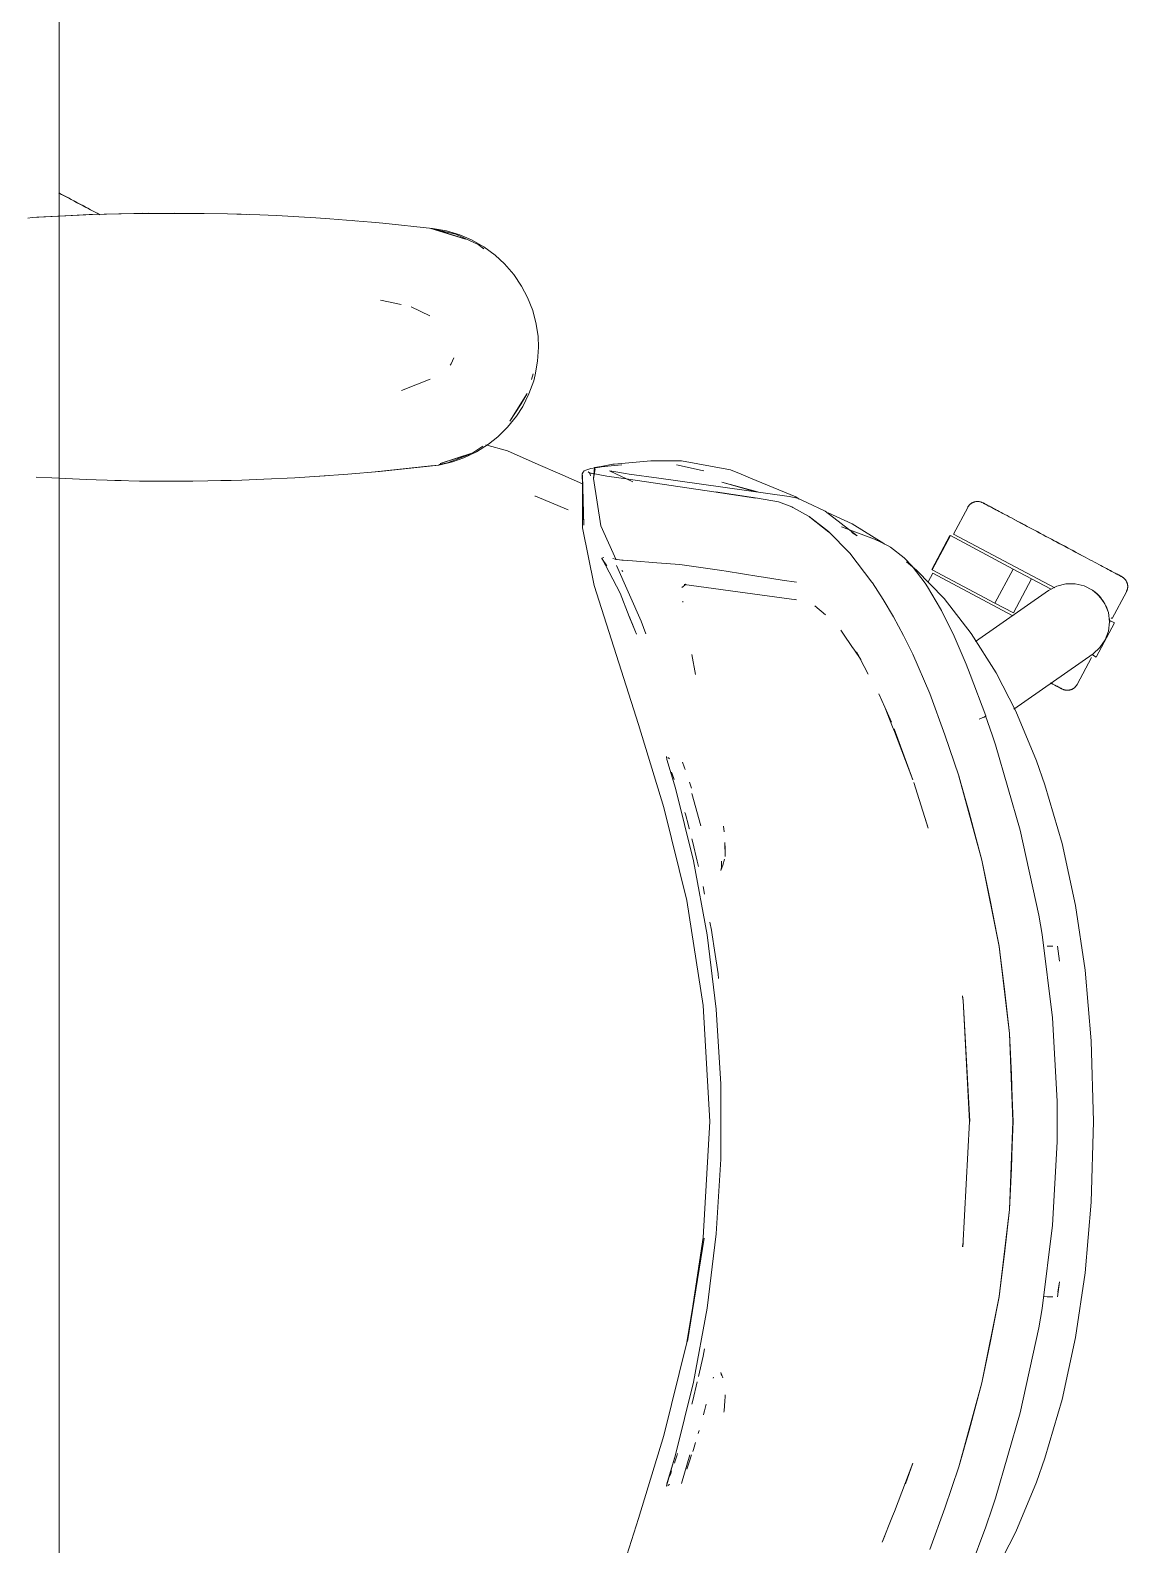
# Model space of a CAD drawing. Header units: millimetres. Extents: x 155920 to 295199, y -4084 to 97293.
# Drawn here: x 196223 to 196620, y 30588 to 31136 of the extents above; entities that cross this region are included whole.
import ezdxf

# ---------------------------------------------------------------- set-up
doc = ezdxf.new("R2010")
doc.units = ezdxf.units.MM
doc.header["$MEASUREMENT"] = 0
doc.layers.add('G-IMPT', color=8, linetype='CONTINUOUS', lineweight=9)
doc.layers.add('I-FURN', color=8, linetype='CONTINUOUS', lineweight=9)

msp = doc.modelspace()

# ---------------------------------------------------------------- linework, layer by layer
at = {"layer": 'G-IMPT'}
for p, q in [((196223.64, 31068.44), (196221.99, 31068.19)), ((196245.42, 31069.53), (196223.64, 31068.44)), ((196223.64, 31068.44), (196225.24, 31068.56)), ((196245.42, 31069.53), (196225.24, 31068.56)), ((196244.21, 31069.49), (196233.39, 31068.94)), ((196265.61, 31070), (196244.21, 31069.49)), ((196255.77, 31069.83), (196244.21, 31069.49)), ((196244.21, 31069.49), (196245.42, 31069.53)), ((196265.61, 31070), (196245.42, 31069.53)), ((196255.77, 31069.83), (196275, 31070.04)), ((196265.61, 31070), (196255.77, 31069.83)), ((196285.79, 31069.95), (196255.77, 31069.83)), ((196263.57, 31069.98), (196261.66, 31069.9)), ((196265.61, 31069.96), (196263.57, 31069.98)), ((196285.79, 31069.95), (196265.61, 31070)), ((196285.79, 31069.95), (196275, 31070.04)), ((196285.79, 31069.95), (196294.21, 31069.78)), ((196305.97, 31069.4), (196294.21, 31069.78)), ((196299.15, 31069.65), (196297.65, 31069.66)), ((196301.08, 31069.54), (196299.15, 31069.65)), ((196305.97, 31069.4), (196311.99, 31069.14)), ((196326.13, 31068.33), (196311.99, 31069.14)), ((196331.22, 31068.01), (196326.13, 31068.33)), ((196331.22, 31068.01), (196346.28, 31066.76)), ((196339.4, 31067.36), (196341.08, 31067.19)), ((196346.28, 31066.76), (196350.41, 31066.41)), ((196350.41, 31066.41), (196368.33, 31064.51)), ((196367.82, 31064.51), (196380.28, 31060.68)), ((196367.82, 31064.51), (196371.13, 31063.59)), ((196368.33, 31064.51), (196373.38, 31063.61)), ((196376.79, 31062.46), (196368.38, 31064.38)), ((196380.28, 31060.68), (196371.13, 31063.59)), ((196378.24, 31062.15), (196373.38, 31063.61)), ((196376.79, 31062.46), (196384.85, 31058.73)), ((196382.48, 31060.34), (196378.24, 31062.15)), ((196382.48, 31060.34), (196386.92, 31057.82)), ((196386.96, 31057.13), (196384.85, 31058.73)), ((196391, 31054.83), (196386.92, 31057.82)), ((196391, 31054.83), (196394.44, 31051.66)), ((196397.76, 31047.83), (196394.44, 31051.66)), ((196400.59, 31043.66), (196397.76, 31047.83)), ((196349.62, 31038.54), (196357.05, 31036.97)), ((196400.59, 31043.66), (196402.78, 31039.5)), ((196402.78, 31039.5), (196404.62, 31034.78)), ((196367.45, 31032.93), (196360.67, 31036.2)), ((196405.88, 31029.92), (196404.62, 31034.78)), ((196405.88, 31029.92), (196406.53, 31025.4)), ((196406.7, 31021.56), (196406.53, 31025.4)), ((196376.08, 31017.73), (196375.07, 31015.51)), ((196406.7, 31021.56), (196406.4, 31016.52)), ((196375.07, 31015.51), (196374.77, 31015.06)), ((196404.16, 31009.88), (196404.78, 31011.91)), ((196405.52, 31011.57), (196404.96, 31009.44)), ((196406.4, 31016.52), (196405.52, 31011.57)), ((196357.12, 31005.84), (196367.54, 31009.98)), ((196403.25, 31004.67), (196404.96, 31009.44)), ((196402.6, 31004.76), (196396.28, 30994.81)), ((196400.44, 31001.09), (196396.28, 30994.81)), ((196401.01, 31000.16), (196398.74, 30996.61)), ((196402.6, 31004.76), (196400.44, 31001.09)), ((196403.25, 31004.67), (196401.01, 31000.16)), ((196395.55, 30992.63), (196398.74, 30996.61)), ((196395.55, 30992.63), (196391.94, 30989.09)), ((196384.31, 30983.73), (196379.73, 30981.54)), ((196382.99, 30983.34), (196386.57, 30985.76)), ((196384.31, 30983.73), (196388.64, 30986.46)), ((196395.47, 30984.02), (196387.65, 30986.27)), ((196391.94, 30989.09), (196388.64, 30986.46)), ((196395.47, 30984.02), (196406.6, 30979.16)), ((196370.64, 30978.94), (196347.68, 30976.48)), ((196347.68, 30976.48), (196367.82, 30978.61)), ((196370.64, 30978.94), (196349.2, 30976.59)), ((196370.64, 30978.94), (196367.82, 30978.61)), ((196370.64, 30978.94), (196375.6, 30980.09)), ((196370.71, 30979.15), (196373.77, 30979.73)), ((196382.99, 30983.34), (196371.13, 30979.52)), ((196380.28, 30982.44), (196371.13, 30979.52)), ((196373.77, 30979.73), (196381.95, 30982.93)), ((196379.73, 30981.54), (196375.6, 30980.09)), ((196382.99, 30983.34), (196380.28, 30982.44)), ((196406.6, 30979.16), (196414.43, 30975.74)), ((196429.32, 30978.46), (196427, 30978.02)), ((196428.91, 30978.2), (196429.52, 30978.28)), ((196429.32, 30978.46), (196433.57, 30979.27)), ((196434.16, 30978.79), (196429.52, 30978.28)), ((196434.04, 30979.31), (196433.57, 30979.27)), ((196443.37, 30980.12), (196434.04, 30979.31)), ((196434.21, 30978.79), (196436.8, 30979.01)), ((196443.37, 30980.12), (196447.32, 30980.46)), ((196447.32, 30980.46), (196451.49, 30980.46)), ((196458.46, 30980.43), (196451.49, 30980.46)), ((196456.6, 30979.02), (196465.9, 30976.98)), ((196458.46, 30980.43), (196476.16, 30977.19)), ((196230.68, 30974.27), (196225.02, 30974.56)), ((196230.68, 30974.27), (196243.24, 30973.66)), ((196246.79, 30973.53), (196243.24, 30973.66)), ((196262.46, 30973.16), (196246.79, 30973.53)), ((196250.83, 30973.45), (196253.51, 30973.33)), ((196255.73, 30973.33), (196253.51, 30973.33)), ((196262.46, 30973.16), (196266.97, 30973.1)), ((196266.97, 30973.1), (196281.68, 30973.11)), ((196287.15, 30973.18), (196281.68, 30973.11)), ((196287.15, 30973.18), (196299.46, 30973.48)), ((196293.93, 30973.32), (196291.85, 30973.32)), ((196295.59, 30973.4), (196293.93, 30973.32)), ((196307.34, 30973.77), (196299.46, 30973.48)), ((196307.34, 30973.77), (196318.64, 30974.31)), ((196327.52, 30974.87), (196318.64, 30974.31)), ((196327.52, 30974.87), (196337.8, 30975.6)), ((196329.56, 30975.01), (196327.65, 30974.92)), ((196329.56, 30975.01), (196330.98, 30975.14)), ((196349.2, 30976.59), (196337.8, 30975.6)), ((196414.43, 30975.74), (196422.6, 30972.17)), ((196422.46, 30975.73), (196422.86, 30976.3)), ((196422.46, 30975.73), (196422.65, 30974.86)), ((196423.07, 30957.17), (196422.49, 30975.61)), ((196422.49, 30975.61), (196422.59, 30975.15)), ((196423.07, 30957.17), (196422.59, 30975.15)), ((196422.64, 30956.28), (196422.59, 30975.15)), ((196422.59, 30975.15), (196422.63, 30974.97)), ((196422.65, 30974.86), (196422.63, 30974.97)), ((196423.23, 30976.79), (196422.86, 30976.3)), ((196423.23, 30976.79), (196423.77, 30977.12)), ((196425.63, 30977.67), (196423.77, 30977.12)), ((196425.12, 30976.07), (196424.62, 30976.47)), ((196425.72, 30975.91), (196424.62, 30976.47)), ((196425.72, 30975.91), (196425.1, 30976.08)), ((196425.1, 30976.08), (196431.37, 30974.97)), ((196425.44, 30975.53), (196425.12, 30976.07)), ((196425.44, 30975.53), (196425.52, 30975.03)), ((196428.91, 30978.2), (196425.63, 30977.67)), ((196427.24, 30977.61), (196426.55, 30974.02)), ((196429.27, 30956.98), (196426.55, 30974.02)), ((196426.61, 30974.06), (196427, 30978.02)), ((196427.24, 30977.61), (196426.61, 30974.06)), ((196439.22, 30973.86), (196431.37, 30974.97)), ((196440.77, 30972.87), (196432.33, 30976.88)), ((196432.33, 30976.88), (196433.2, 30976.73)), ((196433.2, 30976.73), (196438.22, 30975.9)), ((196438.22, 30975.9), (196439.52, 30975.69)), ((196470.09, 30969.3), (196439.22, 30973.86)), ((196450.18, 30974.25), (196439.52, 30975.69)), ((196450.18, 30974.25), (196497.4, 30967.57)), ((196465.9, 30976.98), (196466.48, 30976.82)), ((196476.16, 30977.19), (196480.02, 30975.6)), ((196483.38, 30974.21), (196480.02, 30975.6)), ((196499.83, 30967.41), (196483.38, 30974.21)), ((196405.37, 30967.74), (196405.64, 30967.63)), ((196417.49, 30962.71), (196405.64, 30967.63)), ((196470.09, 30969.3), (196485.28, 30966.98)), ((196470.7, 30969.21), (196485.86, 30966.91)), ((196470.7, 30969.21), (196485.28, 30966.98)), ((196472.98, 30972.7), (196484.87, 30969.34)), ((196472.98, 30972.7), (196485.92, 30969.19)), ((196497.4, 30967.57), (196500.39, 30966.93)), ((196501, 30966.64), (196499.83, 30967.41)), ((196493.53, 30965.61), (196485.86, 30966.91)), ((196498.32, 30963.86), (196493.53, 30965.61)), ((196498.32, 30963.86), (196498.74, 30963.64)), ((196504.58, 30960.35), (196498.74, 30963.64)), ((196503.75, 30965.36), (196500.39, 30966.93)), ((196510.33, 30962.29), (196503.75, 30965.36)), ((196521.98, 30953.38), (196510.33, 30962.29)), ((196429.27, 30956.98), (196434.85, 30944.69)), ((196511.54, 30954.94), (196504.58, 30960.35)), ((196504.8, 30960.03), (196511.75, 30954.63)), ((196504.8, 30960.03), (196508.18, 30957.44)), ((196511.75, 30954.63), (196508.18, 30957.44)), ((196520.09, 30957.67), (196511.46, 30961.65)), ((196516.32, 30956.61), (196528.23, 30952.1)), ((196531.54, 30950.55), (196520.09, 30957.67)), ((196426.83, 30935.32), (196422.64, 30956.28)), ((196511.54, 30954.94), (196519.28, 30947.04)), ((196521.98, 30953.38), (196520.03, 30954.49)), ((196530.46, 30951.03), (196528.23, 30952.1)), ((196532.9, 30949.85), (196530.46, 30951.03)), ((196430.34, 30945.45), (196429.65, 30945.3)), ((196519.28, 30947.04), (196527.3, 30936.6)), ((196531.54, 30950.55), (196531.89, 30950.31)), ((196532.9, 30949.85), (196534.03, 30949.24)), ((196534.03, 30949.24), (196538.9, 30945.38)), ((196541.79, 30942.35), (196538.9, 30945.38)), ((196429.63, 30945.17), (196429.59, 30945)), ((196429.65, 30945.3), (196429.63, 30945.17)), ((196429.63, 30945.17), (196431.47, 30942.47)), ((196429.63, 30945.17), (196430.98, 30942.72)), ((196436.26, 30932.61), (196430.98, 30942.72)), ((196433.61, 30945.14), (196434.38, 30944.86)), ((196434.44, 30944.84), (196434.38, 30944.86)), ((196436.9, 30944.55), (196434.44, 30944.84)), ((196443.81, 30922.5), (196434.88, 30942.66)), ((196437.26, 30940.49), (196436.82, 30940.76)), ((196436.9, 30944.55), (196437.27, 30944.51)), ((196440.68, 30944.26), (196437.27, 30944.51)), ((196440.68, 30944.26), (196449.53, 30943.62)), ((196457.77, 30943.01), (196449.53, 30943.62)), ((196457.85, 30943), (196457.77, 30943.01)), ((196457.85, 30943), (196473.07, 30940.79)), ((196473.07, 30940.79), (196474.62, 30940.54)), ((196474.62, 30940.54), (196486.39, 30938.67)), ((196539.79, 30943.93), (196543.46, 30940.93)), ((196541.79, 30942.35), (196546.51, 30936.22)), ((196543.46, 30940.93), (196553.42, 30930.64)), ((196442.82, 30885.08), (196426.83, 30935.32)), ((196458.51, 30934.62), (196460.07, 30935.86)), ((196459.36, 30935.73), (196459.63, 30935.78)), ((196486.7, 30931.99), (196459.36, 30935.73)), ((196459.86, 30935.82), (196459.63, 30935.78)), ((196488.05, 30938.41), (196486.39, 30938.67)), ((196494.89, 30937.35), (196488.05, 30938.41)), ((196494.89, 30937.35), (196499.96, 30936.6)), ((196527.3, 30936.6), (196527.47, 30936.34)), ((196531.35, 30930.25), (196527.47, 30936.34)), ((196546.51, 30936.22), (196547.37, 30934.93)), ((196552.1, 30926.94), (196547.37, 30934.93)), ((196436.26, 30932.61), (196439.51, 30924.14)), ((196458.86, 30929.67), (196458.91, 30929.32)), ((196486.7, 30931.99), (196500.05, 30930.22)), ((196500.05, 30930.22), (196499.58, 30930.36)), ((196531.35, 30930.25), (196535.12, 30924.02)), ((196563.23, 30918.04), (196553.42, 30930.64)), ((196441.53, 30919.24), (196439.5, 30924.34)), ((196439.5, 30924.34), (196441.3, 30919.81)), ((196439.51, 30924.14), (196441.53, 30919.24)), ((196510.55, 30924.72), (196506.64, 30928.05)), ((196538.69, 30917.23), (196535.12, 30924.02)), ((196556.41, 30918.33), (196552.1, 30926.94)), ((196556.63, 30917.88), (196552.1, 30926.94)), ((196552.1, 30926.94), (196552.41, 30926.34)), ((196556.63, 30917.88), (196552.41, 30926.34)), ((196441.53, 30919.24), (196442.09, 30917.82)), ((196445.55, 30917.92), (196443.81, 30922.5)), ((196516.82, 30918.08), (196516.07, 30919.19)), ((196520.32, 30912.95), (196516.82, 30918.08)), ((196556.41, 30918.33), (196556.63, 30917.88)), ((196563.23, 30918.04), (196572.2, 30903.74)), ((196520.71, 30912.37), (196520.32, 30912.95)), ((196538.69, 30917.23), (196542.08, 30910.5)), ((196556.63, 30917.88), (196561.4, 30906.93)), ((196463.54, 30903.19), (196462.13, 30910.45)), ((196523.27, 30908.62), (196520.71, 30912.37)), ((196523.27, 30908.62), (196521.77, 30911.39)), ((196525.95, 30903.29), (196521.77, 30911.39)), ((196548.25, 30896.27), (196542.08, 30910.5)), ((196561.4, 30906.93), (196562.88, 30903.24)), ((196562.88, 30903.24), (196568.45, 30888.28)), ((196572.2, 30903.74), (196579.29, 30889.97)), ((196529.83, 30896.24), (196532.02, 30891.39)), ((196548.25, 30896.27), (196553.71, 30881.39)), ((196532.02, 30891.39), (196534.33, 30885.95)), ((196532.02, 30891.39), (196534.74, 30884.31)), ((196567.19, 30887.5), (196566.13, 30887.07)), ((196566.13, 30887.07), (196566.72, 30887.3)), ((196567.19, 30887.5), (196566.72, 30887.3)), ((196567.19, 30887.5), (196568.01, 30887.88)), ((196567.19, 30887.5), (196567.83, 30887.78)), ((196567.83, 30887.78), (196568.01, 30887.88)), ((196568.42, 30888.15), (196568.01, 30887.88)), ((196568.01, 30887.88), (196568.41, 30888.1)), ((196568.42, 30888.15), (196568.41, 30888.1)), ((196568.45, 30888.28), (196568.42, 30888.15)), ((196568.42, 30888.15), (196568.42, 30888.28)), ((196568.42, 30888.28), (196570.82, 30881.35)), ((196586.81, 30871.99), (196579.29, 30889.97)), ((196442.82, 30885.08), (196452, 30855.11)), ((196535.41, 30882.59), (196534.74, 30884.31)), ((196542.12, 30865.14), (196535.3, 30883.54)), ((196542.12, 30865.14), (196535.41, 30882.59)), ((196558.72, 30866.48), (196553.71, 30881.39)), ((196572.02, 30877.74), (196570.82, 30881.35)), ((196580.96, 30846.92), (196572.02, 30877.74)), ((196453.05, 30873.51), (196452.96, 30873.28)), ((196452.96, 30873.28), (196453.02, 30873.05)), ((196453.02, 30873.05), (196453.09, 30872.76)), ((196453.09, 30872.76), (196453.16, 30872.49)), ((196456.23, 30862.06), (196453.16, 30872.49)), ((196454.05, 30872.74), (196453.44, 30873.13)), ((196454.05, 30872.74), (196453.84, 30872.89)), ((196459.36, 30869.81), (196458.75, 30871.47)), ((196459.36, 30869.81), (196459.73, 30868.8)), ((196589.88, 30863.26), (196586.81, 30871.99)), ((196455.07, 30867.26), (196454.83, 30867.92)), ((196455.07, 30867.26), (196455.82, 30865.16)), ((196462.07, 30862.05), (196461.35, 30864.26)), ((196547.65, 30847.66), (196542.4, 30864.15)), ((196562.45, 30853.23), (196558.68, 30866.39)), ((196567.1, 30835.98), (196558.68, 30866.39)), ((196567.1, 30835.98), (196558.72, 30866.48)), ((196589.88, 30863.26), (196596.06, 30842.02)), ((196462.78, 30835.74), (196456.23, 30862.06)), ((196462.2, 30860.1), (196465.45, 30848.49)), ((196460.32, 30821.42), (196452, 30855.11)), ((196459.81, 30852.63), (196459.61, 30853.32)), ((196460.93, 30848.63), (196459.81, 30852.63)), ((196562.45, 30853.23), (196567.1, 30835.98)), ((196460.93, 30848.63), (196461.25, 30847.49)), ((196461.25, 30847.49), (196461.29, 30847.32)), ((196473.81, 30846.24), (196473.59, 30848.33)), ((196547.65, 30847.66), (196546.58, 30851.1)), ((196580.96, 30846.92), (196587.63, 30816.13)), ((196462.55, 30842.48), (196462.21, 30843.77)), ((196462.55, 30842.48), (196464.1, 30835.72)), ((196474.21, 30837.39), (196474.12, 30842.45)), ((196474.12, 30842.45), (196474.2, 30840.17)), ((196596.06, 30842.02), (196600.87, 30819.65)), ((196473.35, 30834.28), (196473.96, 30836.44)), ((196474.21, 30837.39), (196474.2, 30840.17)), ((196567.1, 30835.98), (196573.28, 30804.85)), ((196567.1, 30835.98), (196570.18, 30820.96)), ((196567.1, 30835.98), (196573.27, 30804.93)), ((196462.78, 30835.74), (196467.71, 30809.07)), ((196464.55, 30833.75), (196464.1, 30835.72)), ((196472.67, 30832.33), (196473.35, 30834.28)), ((196472.88, 30833.38), (196472.67, 30832.33)), ((196472.88, 30833.38), (196472.91, 30835.69)), ((196472.93, 30835.55), (196472.91, 30835.69)), ((196466.75, 30823.7), (196466.22, 30826.52)), ((196460.32, 30821.42), (196466.31, 30783.51)), ((196573.28, 30804.85), (196570.18, 30820.96)), ((196600.87, 30819.65), (196604.36, 30796.23)), ((196588.81, 30809.21), (196587.63, 30816.13)), ((196467.71, 30809.07), (196471.01, 30782.15)), ((196468.68, 30813.6), (196469.23, 30810.7)), ((196469.48, 30809.07), (196469.23, 30810.7)), ((196470.33, 30803.44), (196469.48, 30809.07)), ((196592.63, 30779.04), (196588.81, 30809.21)), ((196470.33, 30803.44), (196471.63, 30794.92)), ((196577.1, 30773.34), (196573.27, 30804.93)), ((196577.06, 30773.3), (196573.28, 30804.85)), ((196573.28, 30804.85), (196575.22, 30789.38)), ((196590.61, 30804.89), (196592.7, 30804.97)), ((196592.7, 30804.97), (196592.59, 30804.97)), ((196594.46, 30804.94), (196595.11, 30799.52)), ((196471.63, 30794.92), (196471.81, 30793.26)), ((196604.36, 30796.23), (196606.62, 30770.66)), ((196560.06, 30786.8), (196560.1, 30786.55)), ((196560.34, 30785.25), (196560.07, 30787.03)), ((196560.34, 30785.25), (196560.1, 30786.55)), ((196577.06, 30773.3), (196575.22, 30789.38)), ((196466.31, 30783.51), (196468.67, 30741.52)), ((196472.66, 30755.08), (196471.01, 30782.15)), ((196562.66, 30741.52), (196560.34, 30785.25)), ((196562.61, 30741.52), (196560.34, 30785.25)), ((196594.24, 30748.83), (196592.63, 30779.04)), ((196577.74, 30758.4), (196577.06, 30773.3)), ((196577.06, 30773.3), (196578.2, 30741.52)), ((196577.1, 30773.34), (196578.43, 30741.52)), ((196606.62, 30770.66), (196607.47, 30741.52)), ((196472.66, 30755.08), (196472.66, 30727.96)), ((196577.74, 30758.4), (196578.2, 30741.52)), ((196594.24, 30748.83), (196594.34, 30741.52)), ((196466.31, 30699.53), (196468.67, 30741.52)), ((196562.61, 30741.52), (196560.11, 30696.18)), ((196577.06, 30709.74), (196578.2, 30741.52)), ((196578.43, 30741.52), (196577.1, 30709.7)), ((196577.74, 30724.64), (196578.2, 30741.52)), ((196594.24, 30734.21), (196594.34, 30741.52)), ((196607.47, 30741.52), (196606.62, 30712.38)), ((196594.24, 30734.21), (196592.63, 30704.01)), ((196472.66, 30727.96), (196471.01, 30700.89)), ((196577.06, 30709.74), (196577.74, 30724.64)), ((196606.62, 30712.38), (196604.36, 30686.81)), ((196577.1, 30709.7), (196573.27, 30678.11)), ((196577.06, 30709.74), (196573.28, 30678.19)), ((196575.22, 30693.67), (196577.06, 30709.74)), ((196460.32, 30661.62), (196466.57, 30699.36)), ((196466.31, 30699.53), (196460.58, 30662)), ((196466.57, 30699.36), (196460.58, 30662)), ((196467.71, 30673.97), (196471.01, 30700.89)), ((196592.63, 30704.01), (196588.81, 30673.84)), ((196560.06, 30696.24), (196560.1, 30696.49)), ((196560.34, 30697.79), (196560.1, 30696.49)), ((196560.11, 30696.18), (196560.34, 30697.79)), ((196575.22, 30693.67), (196573.28, 30678.19)), ((196594.46, 30678.11), (196595.11, 30683.52)), ((196594.54, 30679.75), (196595.11, 30683.52)), ((196604.36, 30686.81), (196600.87, 30663.39)), ((196573.28, 30678.19), (196567.06, 30646.95)), ((196567.06, 30646.95), (196573.27, 30678.11)), ((196573.28, 30678.19), (196570.18, 30662.09)), ((196589.36, 30678.19), (196590.61, 30678.15)), ((196592.7, 30678.08), (196590.61, 30678.15)), ((196592.7, 30678.08), (196592.59, 30678.08)), ((196462.78, 30647.3), (196467.71, 30673.97)), ((196588.81, 30673.84), (196587.63, 30666.92)), ((196587.63, 30666.92), (196580.96, 30636.13)), ((196452, 30627.94), (196460.32, 30661.62)), ((196567.1, 30647.06), (196570.18, 30662.09)), ((196596.06, 30641.03), (196600.87, 30663.39)), ((196466.26, 30656.71), (196464.55, 30649.29)), ((196466.73, 30659.35), (196466.26, 30656.71)), ((196472.67, 30650.71), (196473.35, 30648.76)), ((196472.67, 30650.71), (196472.88, 30649.66)), ((196462.78, 30647.3), (196456.23, 30620.98)), ((196464.1, 30647.32), (196462.55, 30640.57)), ((196470, 30649.11), (196469.86, 30648.7)), ((196567.1, 30647.06), (196558.68, 30616.65)), ((196567.1, 30647.06), (196558.72, 30616.57)), ((196562.45, 30629.82), (196567.1, 30647.06)), ((196462.55, 30640.57), (196462.21, 30639.28)), ((196466.4, 30635.49), (196467.4, 30639.35)), ((196474.1, 30640.55), (196473.82, 30636.84)), ((196474.1, 30640.55), (196474.2, 30641.92)), ((196474.2, 30642.62), (196474.2, 30641.92)), ((196589.88, 30619.78), (196596.06, 30641.03)), ((196466.4, 30635.49), (196466.79, 30637.01)), ((196473.82, 30636.84), (196473.79, 30636.36)), ((196572.02, 30605.3), (196580.96, 30636.13)), ((196452, 30627.94), (196442.82, 30597.96)), ((196464.49, 30628.7), (196464.82, 30629.81)), ((196562.45, 30629.82), (196558.68, 30616.65)), ((196462.47, 30622.13), (196462.71, 30622.91)), ((196462.71, 30622.91), (196463.5, 30625.4)), ((196456.23, 30620.98), (196452.96, 30609.76)), ((196456.23, 30620.98), (196453.12, 30610.16)), ((196456.23, 30620.98), (196453.17, 30610.45)), ((196455.84, 30617.96), (196456.13, 30618.76)), ((196456.86, 30620.99), (196456.13, 30618.76)), ((196456.86, 30620.99), (196457.01, 30621.44)), ((196461.43, 30620.99), (196458.39, 30610.56)), ((196460.3, 30615.81), (196461.06, 30617.97)), ((196461.32, 30618.69), (196461.06, 30617.97)), ((196461.32, 30618.69), (196462.09, 30620.99)), ((196542.12, 30617.9), (196535.41, 30600.46)), ((196542.12, 30617.9), (196539.4, 30610.47)), ((196586.81, 30611.05), (196589.88, 30619.78)), ((196454.51, 30614.24), (196454.11, 30613.17)), ((196454.85, 30615.21), (196454.51, 30614.24)), ((196553.71, 30601.65), (196558.72, 30616.57)), ((196452.96, 30609.76), (196453.1, 30609.52)), ((196453.17, 30610.45), (196453.12, 30610.16)), ((196454.05, 30610.3), (196453.44, 30609.92)), ((196454.05, 30610.3), (196453.84, 30610.15)), ((196586.81, 30611.05), (196579.29, 30593.08)), ((196535.41, 30600.46), (196534.74, 30598.73)), ((196553.71, 30601.65), (196548.25, 30586.77)), ((196568.48, 30594.87), (196570.82, 30601.69)), ((196572.02, 30605.3), (196570.82, 30601.69)), ((196442.82, 30597.96), (196426.83, 30547.72)), ((196534.74, 30598.73), (196531.02, 30589.4)), ((196568.48, 30594.87), (196562.88, 30579.8)), ((196531.02, 30589.4), (196532.02, 30591.65)), ((196579.29, 30593.08), (196572.2, 30579.3))]:
    msp.add_line(p, q, dxfattribs=at)
at = {"layer": 'I-FURN'}
for p, q in [((196233.39, 30207.34), (196233.39, 32207.34)), ((196233.29, 31077.33), (196234.23, 31076.83)), ((196234.74, 31076.56), (196233.79, 31077.06)), ((196234.23, 31076.83), (196235.19, 31076.32)), ((196235.71, 31076.04), (196234.74, 31076.56)), ((196235.19, 31076.32), (196236.16, 31075.81)), ((196236.68, 31075.52), (196235.71, 31076.04)), ((196236.16, 31075.81), (196237.13, 31075.28)), ((196237.67, 31075), (196236.68, 31075.52)), ((196237.13, 31075.28), (196238.12, 31074.76)), ((196238.66, 31074.48), (196237.67, 31075)), ((196238.12, 31074.76), (196239.12, 31074.23)), ((196239.65, 31073.94), (196238.66, 31074.48)), ((196239.12, 31074.23), (196240.11, 31073.7)), ((196240.66, 31073.41), (196239.65, 31073.94)), ((196240.11, 31073.7), (196241.12, 31073.17)), ((196241.66, 31072.88), (196240.66, 31073.41)), ((196241.12, 31073.17), (196242.12, 31072.63)), ((196242.67, 31072.34), (196241.66, 31072.88)), ((196242.12, 31072.63), (196243.13, 31072.1)), ((196243.67, 31071.81), (196242.67, 31072.34)), ((196243.13, 31072.1), (196244.13, 31071.56)), ((196244.67, 31071.28), (196243.67, 31071.81)), ((196244.13, 31071.56), (196245.13, 31071.03)), ((196245.67, 31070.75), (196244.67, 31071.28)), ((196245.13, 31071.03), (196246.13, 31070.5)), ((196246.67, 31070.22), (196245.67, 31070.75)), ((196246.13, 31070.5), (196247.12, 31069.97)), ((196247.65, 31069.69), (196246.67, 31070.22)), ((196247.12, 31069.97), (196248.11, 31069.45)), ((196561.94, 30963.63), (196556.79, 30953.94)), ((196561.94, 30963.63), (196562.01, 30963.77)), ((196562.01, 30963.77), (196562.1, 30963.91)), ((196562.1, 30963.91), (196562.19, 30964.04)), ((196562.19, 30964.04), (196562.28, 30964.17)), ((196562.28, 30964.17), (196562.38, 30964.3)), ((196562.38, 30964.3), (196562.49, 30964.42)), ((196562.49, 30964.42), (196562.6, 30964.54)), ((196562.6, 30964.54), (196562.71, 30964.65)), ((196562.71, 30964.65), (196562.83, 30964.76)), ((196562.83, 30964.76), (196562.95, 30964.86)), ((196562.95, 30964.86), (196563.08, 30964.96)), ((196563.08, 30964.96), (196563.21, 30965.06)), ((196563.21, 30965.06), (196563.35, 30965.15)), ((196563.35, 30965.15), (196563.48, 30965.23)), ((196563.48, 30965.23), (196563.63, 30965.31)), ((196563.63, 30965.31), (196563.77, 30965.38)), ((196563.77, 30965.38), (196563.92, 30965.44)), ((196563.92, 30965.44), (196564.07, 30965.5)), ((196564.07, 30965.5), (196564.22, 30965.56)), ((196564.22, 30965.56), (196564.37, 30965.61)), ((196564.37, 30965.61), (196564.53, 30965.65)), ((196564.53, 30965.65), (196564.69, 30965.68)), ((196564.69, 30965.68), (196564.84, 30965.71)), ((196564.84, 30965.71), (196565, 30965.74)), ((196565, 30965.74), (196565.16, 30965.75)), ((196565.16, 30965.75), (196565.33, 30965.76)), ((196565.33, 30965.76), (196565.49, 30965.77)), ((196565.49, 30965.77), (196565.65, 30965.76)), ((196565.65, 30965.76), (196565.81, 30965.75)), ((196565.81, 30965.75), (196565.97, 30965.74)), ((196565.97, 30965.74), (196566.13, 30965.72)), ((196566.13, 30965.72), (196566.29, 30965.69)), ((196566.29, 30965.69), (196566.44, 30965.65)), ((196566.44, 30965.65), (196566.6, 30965.61)), ((196566.6, 30965.61), (196566.75, 30965.56)), ((196566.75, 30965.56), (196566.91, 30965.51)), ((196566.91, 30965.51), (196567.06, 30965.45)), ((196567.06, 30965.45), (196567.2, 30965.39)), ((196567.2, 30965.39), (196567.35, 30965.31)), ((196567.35, 30965.31), (196567.39, 30965.29)), ((196567.39, 30965.29), (196567.41, 30965.28)), ((196567.43, 30965.27), (196567.39, 30965.29)), ((196567.39, 30965.29), (196567.39, 30965.29)), ((196567.41, 30965.28), (196567.47, 30965.25)), ((196567.52, 30965.23), (196567.43, 30965.27)), ((196567.47, 30965.25), (196567.57, 30965.2)), ((196567.64, 30965.16), (196567.52, 30965.23)), ((196567.57, 30965.2), (196567.71, 30965.12)), ((196567.8, 30965.07), (196567.64, 30965.16)), ((196567.71, 30965.12), (196567.89, 30965.03)), ((196568, 30964.97), (196567.8, 30965.07)), ((196567.89, 30965.03), (196568.11, 30964.91)), ((196568.24, 30964.84), (196568, 30964.97)), ((196568.11, 30964.91), (196568.37, 30964.77)), ((196568.52, 30964.69), (196568.24, 30964.84)), ((196568.37, 30964.77), (196568.66, 30964.62)), ((196568.84, 30964.52), (196568.52, 30964.69)), ((196568.66, 30964.62), (196569, 30964.44)), ((196569.19, 30964.33), (196568.84, 30964.52)), ((196569, 30964.44), (196569.37, 30964.24)), ((196569.59, 30964.12), (196569.19, 30964.33)), ((196569.37, 30964.24), (196569.78, 30964.02)), ((196570.02, 30963.9), (196569.59, 30964.12)), ((196569.78, 30964.02), (196570.23, 30963.78)), ((196570.48, 30963.65), (196570.02, 30963.9)), ((196570.23, 30963.78), (196570.71, 30963.53)), ((196570.98, 30963.38), (196570.48, 30963.65)), ((196570.71, 30963.53), (196571.23, 30963.25)), ((196571.52, 30963.1), (196570.98, 30963.38)), ((196571.23, 30963.25), (196571.78, 30962.96)), ((196572.09, 30962.79), (196571.52, 30963.1)), ((196571.78, 30962.96), (196572.36, 30962.65)), ((196572.69, 30962.47), (196572.09, 30962.79)), ((196573.32, 30962.14), (196572.69, 30962.47)), ((196573.99, 30961.78), (196573.32, 30962.14)), ((196574.68, 30961.42), (196573.99, 30961.78)), ((196575.4, 30961.03), (196574.68, 30961.42)), ((196576.15, 30960.63), (196575.4, 30961.03)), ((196576.93, 30960.22), (196576.15, 30960.63)), ((196577.73, 30959.79), (196576.93, 30960.22)), ((196578.56, 30959.36), (196577.73, 30959.79)), ((196578.11, 30959.59), (196578.94, 30959.15)), ((196579.4, 30958.91), (196578.56, 30959.36)), ((196578.94, 30959.15), (196579.8, 30958.69)), ((196580.27, 30958.44), (196579.4, 30958.91)), ((196579.8, 30958.69), (196580.68, 30958.23)), ((196581.16, 30957.97), (196580.27, 30958.44)), ((196580.68, 30958.23), (196581.57, 30957.75)), ((196582.06, 30957.49), (196581.16, 30957.97)), ((196581.57, 30957.75), (196582.49, 30957.27)), ((196582.99, 30957), (196582.06, 30957.49)), ((196582.49, 30957.27), (196583.42, 30956.77)), ((196583.92, 30956.5), (196582.99, 30957)), ((196583.42, 30956.77), (196584.36, 30956.27)), ((196584.87, 30956), (196583.92, 30956.5)), ((196555.49, 30953.5), (196548.92, 30941.14)), ((196549.09, 30941.05), (196555.66, 30953.41)), ((196555.66, 30953.41), (196578.37, 30941.33)), ((196593.39, 30934.48), (196556.79, 30953.94)), ((196584.36, 30956.27), (196585.32, 30955.76)), ((196585.84, 30955.48), (196584.87, 30956)), ((196585.32, 30955.76), (196586.29, 30955.25)), ((196586.81, 30954.97), (196585.84, 30955.48)), ((196586.29, 30955.25), (196587.26, 30954.73)), ((196587.8, 30954.44), (196586.81, 30954.97)), ((196587.26, 30954.73), (196588.25, 30954.2)), ((196588.79, 30953.92), (196587.8, 30954.44)), ((196588.25, 30954.2), (196589.25, 30953.67)), ((196589.78, 30953.39), (196588.79, 30953.92)), ((196589.25, 30953.67), (196590.24, 30953.14)), ((196590.79, 30952.85), (196589.78, 30953.39)), ((196590.24, 30953.14), (196591.25, 30952.61)), ((196591.79, 30952.32), (196590.79, 30952.85)), ((196591.25, 30952.61), (196592.25, 30952.07)), ((196592.8, 30951.78), (196591.79, 30952.32)), ((196592.25, 30952.07), (196593.26, 30951.54)), ((196593.8, 30951.25), (196592.8, 30951.78)), ((196593.26, 30951.54), (196594.26, 30951)), ((196594.8, 30950.72), (196593.8, 30951.25)), ((196594.26, 30951), (196595.26, 30950.47)), ((196595.8, 30950.19), (196594.8, 30950.72)), ((196595.26, 30950.47), (196596.26, 30949.94)), ((196596.8, 30949.66), (196595.8, 30950.19)), ((196596.26, 30949.94), (196597.25, 30949.42)), ((196597.78, 30949.13), (196596.8, 30949.66)), ((196597.25, 30949.42), (196598.24, 30948.89)), ((196598.76, 30948.61), (196597.78, 30949.13)), ((196598.24, 30948.89), (196599.21, 30948.37)), ((196599.73, 30948.1), (196598.76, 30948.61)), ((196599.21, 30948.37), (196600.17, 30947.86)), ((196600.69, 30947.59), (196599.73, 30948.1)), ((196600.17, 30947.86), (196601.12, 30947.36)), ((196601.63, 30947.09), (196600.69, 30947.59)), ((196601.12, 30947.36), (196602.06, 30946.86)), ((196602.56, 30946.59), (196601.63, 30947.09)), ((196602.06, 30946.86), (196602.98, 30946.37)), ((196603.48, 30946.11), (196602.56, 30946.59)), ((196602.98, 30946.37), (196603.89, 30945.89)), ((196604.37, 30945.63), (196603.48, 30946.11)), ((196605.25, 30945.16), (196604.37, 30945.63)), ((196571.8, 30928.97), (196549.09, 30941.05)), ((196571.8, 30928.97), (196578.37, 30941.33)), ((196578.37, 30941.33), (196585.01, 30937.8)), ((196606.11, 30944.71), (196605.25, 30945.16)), ((196606.94, 30944.26), (196606.11, 30944.71)), ((196607.75, 30943.83), (196606.94, 30944.26)), ((196608.54, 30943.41), (196607.75, 30943.83)), ((196609.3, 30943.01), (196608.54, 30943.41)), ((196610.04, 30942.62), (196609.3, 30943.01)), ((196610.74, 30942.24), (196610.04, 30942.62)), ((196611.42, 30941.88), (196610.74, 30942.24)), ((196612.07, 30941.54), (196611.42, 30941.88)), ((196612.69, 30941.21), (196612.07, 30941.54)), ((196613.27, 30940.9), (196612.69, 30941.21)), ((196612.96, 30941.06), (196613.53, 30940.76)), ((196613.82, 30940.6), (196613.27, 30940.9)), ((196613.53, 30940.76), (196614.06, 30940.48)), ((196614.34, 30940.33), (196613.82, 30940.6)), ((196614.06, 30940.48), (196614.56, 30940.21)), ((196614.82, 30940.07), (196614.34, 30940.33)), ((196614.56, 30940.21), (196615.03, 30939.96)), ((196615.27, 30939.84), (196614.82, 30940.07)), ((196615.03, 30939.96), (196615.46, 30939.73)), ((196549.27, 30939.82), (196547.6, 30936.66)), ((196577.97, 30924.56), (196549.27, 30939.82)), ((196578.44, 30925.44), (196585.01, 30937.8)), ((196585.01, 30937.8), (196592.07, 30934.05)), ((196591.21, 30933.59), (196594.18, 30935.17)), ((196594.18, 30935.17), (196597.45, 30936)), ((196597.45, 30936), (196600.83, 30936.03)), ((196600.83, 30936.03), (196604.11, 30935.24)), ((196604.11, 30935.24), (196607.1, 30933.69)), ((196615.68, 30939.62), (196615.27, 30939.84)), ((196615.46, 30939.73), (196615.85, 30939.52)), ((196616.05, 30939.42), (196615.68, 30939.62)), ((196615.85, 30939.52), (196616.21, 30939.34)), ((196616.39, 30939.24), (196616.05, 30939.42)), ((196616.21, 30939.34), (196616.53, 30939.17)), ((196616.68, 30939.08), (196616.39, 30939.24)), ((196616.53, 30939.17), (196616.81, 30939.02)), ((196616.94, 30938.95), (196616.68, 30939.08)), ((196616.81, 30939.02), (196617.05, 30938.89)), ((196617.16, 30938.83), (196616.94, 30938.95)), ((196617.05, 30938.89), (196617.25, 30938.78)), ((196617.34, 30938.73), (196617.16, 30938.83)), ((196617.25, 30938.78), (196617.41, 30938.7)), ((196617.48, 30938.66), (196617.34, 30938.73)), ((196617.41, 30938.7), (196617.53, 30938.63)), ((196617.58, 30938.61), (196617.48, 30938.66)), ((196617.53, 30938.63), (196617.61, 30938.59)), ((196617.64, 30938.57), (196617.58, 30938.61)), ((196617.61, 30938.59), (196617.66, 30938.57)), ((196617.66, 30938.56), (196617.64, 30938.57)), ((196617.66, 30938.57), (196617.66, 30938.56)), ((196617.66, 30938.56), (196617.8, 30938.48)), ((196617.8, 30938.48), (196617.94, 30938.4)), ((196617.94, 30938.4), (196618.07, 30938.31)), ((196618.07, 30938.31), (196618.2, 30938.22)), ((196618.2, 30938.22), (196618.33, 30938.12)), ((196618.33, 30938.12), (196618.45, 30938.01)), ((196618.45, 30938.01), (196618.57, 30937.9)), ((196618.57, 30937.9), (196618.68, 30937.79)), ((196618.68, 30937.79), (196618.79, 30937.67)), ((196618.79, 30937.67), (196618.9, 30937.55)), ((196618.9, 30937.55), (196619, 30937.42)), ((196619, 30937.42), (196619.09, 30937.29)), ((196619.09, 30937.29), (196619.18, 30937.15)), ((196619.18, 30937.15), (196619.26, 30937.01)), ((196619.26, 30937.01), (196619.34, 30936.87)), ((196619.34, 30936.87), (196619.41, 30936.73)), ((196619.41, 30936.73), (196619.48, 30936.58)), ((196619.48, 30936.58), (196619.54, 30936.43)), ((196619.54, 30936.43), (196619.59, 30936.28)), ((196619.59, 30936.28), (196619.64, 30936.13)), ((196619.64, 30936.13), (196619.68, 30935.97)), ((196619.68, 30935.97), (196619.72, 30935.81)), ((196619.72, 30935.81), (196619.75, 30935.66)), ((196619.75, 30935.66), (196619.77, 30935.5)), ((196619.77, 30934.53), (196619.75, 30934.37)), ((196619.77, 30935.5), (196619.79, 30935.34)), ((196619.79, 30934.69), (196619.77, 30934.53)), ((196619.79, 30935.34), (196619.8, 30935.17)), ((196619.8, 30934.85), (196619.79, 30934.69)), ((196619.8, 30935.17), (196619.8, 30935.01)), ((196619.8, 30935.01), (196619.8, 30934.85)), ((196564.78, 30915.08), (196591.21, 30933.59)), ((196578.44, 30925.44), (196571.8, 30928.97)), ((196607.1, 30933.69), (196609.64, 30931.47)), ((196608.81, 30932.33), (196607.39, 30933.49)), ((196611.1, 30929.55), (196608.81, 30932.33)), ((196609.64, 30931.47), (196611.58, 30928.71)), ((196614.18, 30923.43), (196619.33, 30933.11)), ((196619.35, 30933.15), (196619.33, 30933.11)), ((196619.42, 30933.3), (196619.35, 30933.15)), ((196619.48, 30933.44), (196619.42, 30933.3)), ((196619.54, 30933.59), (196619.48, 30933.44)), ((196619.6, 30933.74), (196619.54, 30933.59)), ((196619.64, 30933.9), (196619.6, 30933.74)), ((196619.69, 30934.05), (196619.64, 30933.9)), ((196619.72, 30934.21), (196619.69, 30934.05)), ((196619.75, 30934.37), (196619.72, 30934.21)), ((196611.58, 30928.71), (196612.8, 30925.56)), ((196612.8, 30925.56), (196613.22, 30922.22)), ((196614.18, 30923.43), (196613.8, 30923.63)), ((196608.42, 30909.5), (196614.99, 30921.86)), ((196612.84, 30918.87), (196611.67, 30915.7)), ((196613.22, 30922.22), (196612.84, 30918.87)), ((196613.59, 30922.6), (196613.19, 30921.85)), ((196613.68, 30922.56), (196613.59, 30922.6)), ((196613.59, 30922.6), (196614.99, 30921.86)), ((196609.77, 30912.92), (196607.26, 30910.66)), ((196611.67, 30915.7), (196609.77, 30912.92)), ((196607.26, 30910.66), (196578.67, 30890.64)), ((196601.52, 30899.61), (196606.67, 30909.3)), ((196608.42, 30909.5), (196607.02, 30910.24)), ((196607.02, 30910.24), (196607.11, 30910.2)), ((196591.93, 30900.14), (196592.47, 30899.86)), ((196592.74, 30899.71), (196592.23, 30899.99)), ((196592.47, 30899.86), (196592.97, 30899.59)), ((196593.23, 30899.46), (196592.74, 30899.71)), ((196592.97, 30899.59), (196593.43, 30899.35)), ((196593.67, 30899.22), (196593.23, 30899.46)), ((196593.43, 30899.35), (196593.86, 30899.12)), ((196594.08, 30899), (196593.67, 30899.22)), ((196593.86, 30899.12), (196594.26, 30898.91)), ((196594.45, 30898.8), (196594.08, 30899)), ((196594.26, 30898.91), (196594.61, 30898.72)), ((196594.79, 30898.63), (196594.45, 30898.8)), ((196594.61, 30898.72), (196594.93, 30898.55)), ((196595.09, 30898.47), (196594.79, 30898.63)), ((196594.93, 30898.55), (196595.21, 30898.4)), ((196595.35, 30898.33), (196595.09, 30898.47)), ((196595.21, 30898.4), (196595.45, 30898.27)), ((196595.56, 30898.21), (196595.35, 30898.33)), ((196595.45, 30898.27), (196595.65, 30898.17)), ((196595.74, 30898.12), (196595.56, 30898.21)), ((196595.65, 30898.17), (196595.81, 30898.08)), ((196595.88, 30898.04), (196595.74, 30898.12)), ((196595.81, 30898.08), (196595.94, 30898.02)), ((196595.99, 30897.99), (196595.88, 30898.04)), ((196595.94, 30898.02), (196596.02, 30897.97)), ((196596.05, 30897.96), (196595.99, 30897.99)), ((196596.02, 30897.97), (196596.06, 30897.95)), ((196596.07, 30897.95), (196596.05, 30897.96)), ((196596.06, 30897.95), (196596.07, 30897.95)), ((196596.1, 30897.93), (196596.07, 30897.95)), ((196596.25, 30897.86), (196596.1, 30897.93)), ((196596.4, 30897.79), (196596.25, 30897.86)), ((196596.55, 30897.73), (196596.4, 30897.79)), ((196596.7, 30897.68), (196596.55, 30897.73)), ((196596.85, 30897.63), (196596.7, 30897.68)), ((196597.01, 30897.59), (196596.85, 30897.63)), ((196597.17, 30897.55), (196597.01, 30897.59)), ((196597.32, 30897.53), (196597.17, 30897.55)), ((196597.48, 30897.5), (196597.32, 30897.53)), ((196597.64, 30897.49), (196597.48, 30897.5)), ((196597.81, 30897.48), (196597.64, 30897.49)), ((196597.97, 30897.48), (196597.81, 30897.48)), ((196598.13, 30897.48), (196597.97, 30897.48)), ((196598.29, 30897.49), (196598.13, 30897.48)), ((196598.45, 30897.51), (196598.29, 30897.49)), ((196598.61, 30897.53), (196598.45, 30897.51)), ((196598.77, 30897.56), (196598.61, 30897.53)), ((196598.92, 30897.59), (196598.77, 30897.56)), ((196599.08, 30897.64), (196598.92, 30897.59)), ((196599.23, 30897.68), (196599.08, 30897.64)), ((196599.39, 30897.74), (196599.23, 30897.68)), ((196599.54, 30897.8), (196599.39, 30897.74)), ((196599.68, 30897.86), (196599.54, 30897.8)), ((196599.83, 30897.94), (196599.68, 30897.86)), ((196599.97, 30898.01), (196599.83, 30897.94)), ((196600.11, 30898.1), (196599.97, 30898.01)), ((196600.24, 30898.18), (196600.11, 30898.1)), ((196600.37, 30898.28), (196600.24, 30898.18)), ((196600.5, 30898.38), (196600.37, 30898.28)), ((196600.62, 30898.48), (196600.5, 30898.38)), ((196600.74, 30898.59), (196600.62, 30898.48)), ((196600.85, 30898.7), (196600.74, 30898.59)), ((196600.96, 30898.82), (196600.85, 30898.7)), ((196601.07, 30898.94), (196600.96, 30898.82)), ((196601.17, 30899.07), (196601.07, 30898.94)), ((196601.26, 30899.2), (196601.17, 30899.07)), ((196601.35, 30899.34), (196601.26, 30899.2)), ((196601.44, 30899.47), (196601.35, 30899.34)), ((196601.52, 30899.61), (196601.44, 30899.47))]:
    msp.add_line(p, q, dxfattribs=at)
for points in [[(196609.16, 30931.99), (196609.56, 30931.59), (196609.92, 30931.18), (196610.25, 30930.76)], [(196613.12, 30923.66), (196613.16, 30923.29), (196613.2, 30922.62), (196613.2, 30922.08), (196613.19, 30921.85)]]:
    msp.add_open_spline(points, degree=3, dxfattribs=at)
msp.add_open_spline([(196611.86, 30928.15), (196611.94, 30928), (196612.23, 30927.36), (196612.45, 30926.74), (196612.6, 30926.27)], degree=3, knots=[-0.5319761, -0.5319761, -0.5319761, -0.5319761, -0.5, -0.4, -0.4, -0.4, -0.4], dxfattribs=at)

doc.saveas('drawing.dxf')
